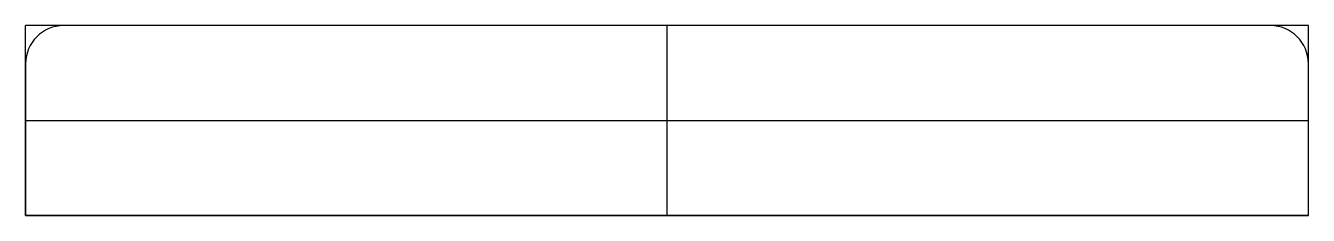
# Model space of a CAD drawing. Extents: x -68 to 68, y -10 to 10.
import ezdxf

# ---------------------------------------------------------------- set-up
doc = ezdxf.new("R2010")
doc.units = 0
doc.layers.get('0').update_dxf_attribs({"linetype": 'CONTINUOUS'})

msp = doc.modelspace()

# ---------------------------------------------------------------- linework, layer by layer
at = {"linetype": 'CONTINUOUS'}
for p, q in [((67.5, 10), (-67.5, 10)), ((-67.5, -10), (-67.5, 10)), ((63.5, 10), (-63.5, 10)), ((0, -10), (0, 10)), ((67.5, -10), (67.5, 10)), ((-67.5, 6), (-67.5, -10)), ((67.5, -10), (67.5, 6)), ((-67.5, 0), (67.5, 0)), ((67.5, -10), (-67.5, -10)), ((-67.5, -10), (67.5, -10))]:
    msp.add_line(p, q, dxfattribs=at)
for centre, start, end in [((-63.5, 6), 90, 180), ((63.5, 6), 0, 90)]:
    msp.add_arc(centre, 4, start, end, dxfattribs=at)

doc.saveas('drawing.dxf')
